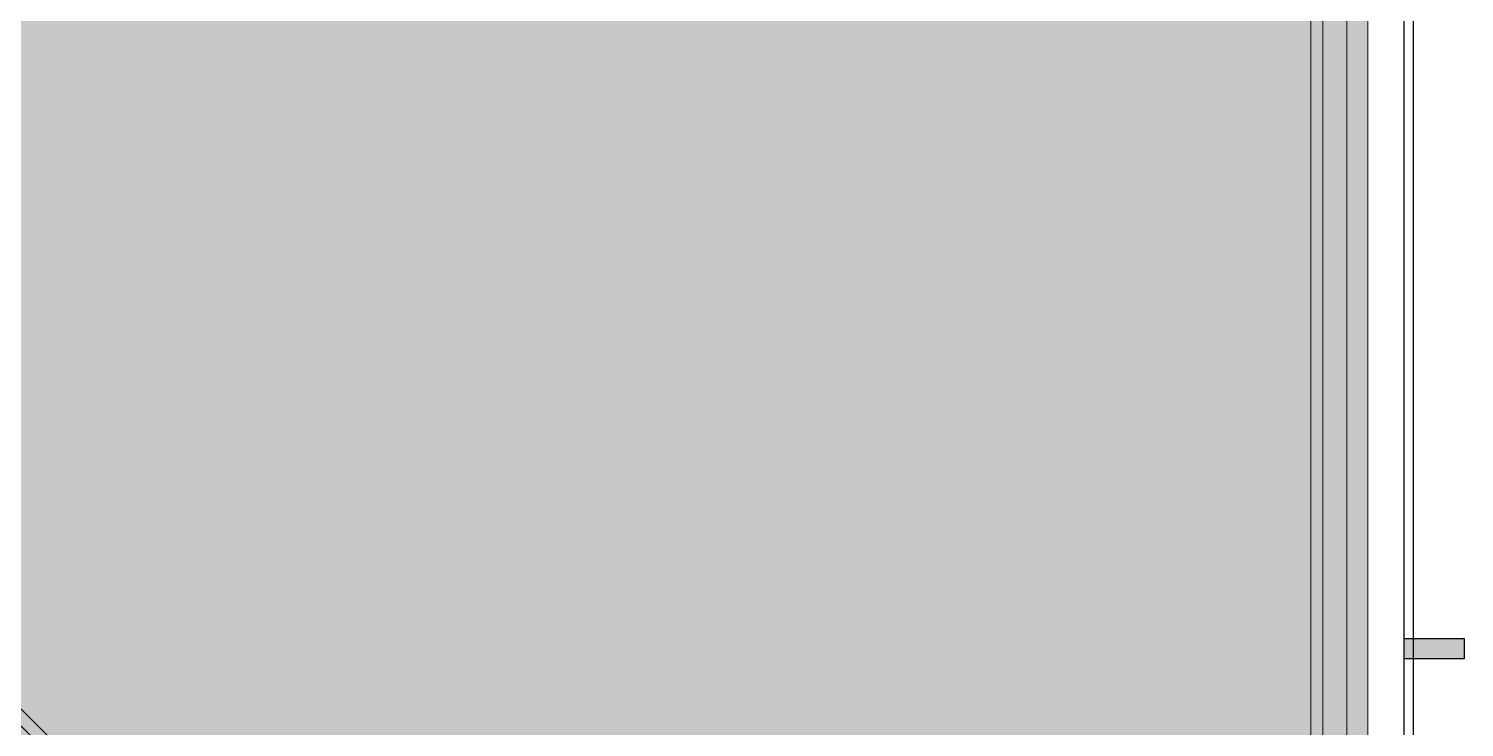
# Model space of a CAD drawing. Header units: metres. Extents: x 2172.2 to 2210.6, y 415.3 to 458.1.
# Drawn here: x 2208.027 to 2210.411, y 431.249 to 432.409 of the extents above; entities that cross this region are included whole.
import ezdxf

# ---------------------------------------------------------------- set-up
doc = ezdxf.new("R2010")
doc.units = ezdxf.units.M
for name, color, linetype, lineweight in [('NC_N1_FLOOR_DECOR', 32, 'CONTINUOUS', 13), ('NC_N1_GLAZING', 4, 'CONTINUOUS', 13), ('NC_N1_WALLS', 7, 'CONTINUOUS', 25)]:
    doc.layers.add(name, color=color, linetype=linetype, lineweight=lineweight)

# ---------------------------------------------------------------- blocks, each defined once
blk = doc.blocks.new('NC_N1_ARCHITECTURE')
at = {"layer": 'NC_N1_WALLS', "true_color": 0xe7e6e1}
blk.add_hatch(color=256, dxfattribs=at).paths.add_polyline_path([(20.411421, -2.603515), (20.411421, -2.637515), (20.31142, -2.637515), (20.31142, -2.603515)])
at = {"layer": 'NC_N1_GLAZING', "linetype": 'CONTINUOUS', "lineweight": -2}
blk.add_lwpolyline([(20.32642, -3.945515), (20.31142, -3.945515), (20.31142, 1.404485), (20.32642, 1.404485)], close=True, dxfattribs=at)
at = {"layer": 'NC_N1_WALLS', "linetype": 'CONTINUOUS', "lineweight": -2}
blk.add_lwpolyline([(20.411421, -2.603515), (20.411421, -2.637515), (20.31142, -2.637515), (20.31142, -2.603515)], close=True, dxfattribs=at)
blk = doc.blocks.new('NC_N1_MIXED_FLOOR_TRIANGLE_L_3')
at = {"true_color": 0xeff0ee}
h = blk.add_hatch(color=256, dxfattribs=at)
h.dxf.hatch_style = 1
h.paths.add_polyline_path([(20.1194, 2.6407), (20.1194, 2.6399), (20.1195, 2.6395), (20.1202, 2.6236), (20.1205, 2.6212), (20.1209, 2.6188), (20.1217, 2.6165), (20.1226, 2.6142), (20.1238, 2.612), (20.1251, 2.61), (20.1267, 2.6081), (20.1284, 2.6064), (20.1303, 2.6048), (20.1323, 2.6034), (20.1345, 2.6023), (20.1368, 2.6013), (20.1391, 2.6006), (20.1415, 2.6001), (20.143, 2.6), (20.144, 2.5999), (20.1598, 2.5991), (20.1611, 2.5991), (20.2171, 2.5991), (20.2514, 2.5991), (20.2514, -5.093), (12.4273, 2.7311), (20.1194, 2.7311), (20.1194, 2.6753)])
at = {"color": 0, "linetype": 'CONTINUOUS', "lineweight": -2, "true_color": 0xa5b2b8}
blk.add_lwpolyline([(20.2514, 2.5991), (20.2514, -5.093), (12.4273, 2.7311)], dxfattribs=at)
at = {"color": 0, "linetype": 'CONTINUOUS', "lineweight": -2, "true_color": 0xa38246}
for points in [[(20.2164, 2.5641), (20.2164, -5.0085), (12.5118, 2.6961)], [(20.1564, 2.5042), (20.1564, -4.8636), (12.6567, 2.6361)]]:
    blk.add_lwpolyline(points, dxfattribs=at)
at = {"color": 0, "linetype": 'CONTINUOUS', "lineweight": -2, "true_color": 0x778fa0}
blk.add_lwpolyline([(20.1764, 2.5241), (20.1764, -4.9119), (12.6084, 2.6561)], dxfattribs=at)

msp = doc.modelspace()

# ---------------------------------------------------------------- block references
at = {"layer": 'NC_N1_FLOOR_DECOR', "linetype": 'CONTINUOUS'}
msp.add_blockref('NC_N1_MIXED_FLOOR_TRIANGLE_L_3', (2190, 434), dxfattribs=at)
at = {"layer": 'NC_N1_WALLS'}
msp.add_blockref('NC_N1_ARCHITECTURE', (2190, 434), dxfattribs=at)

doc.saveas('drawing.dxf')
